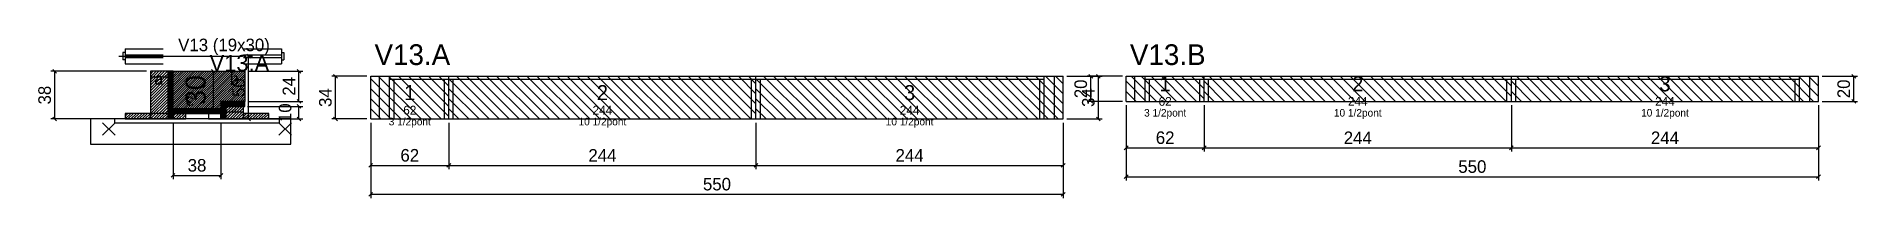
# Model space of a CAD drawing. Extents: x -69 to 1378, y -97 to 31.
import ezdxf
from ezdxf.enums import TextEntityAlignment as Align

# ---------------------------------------------------------------- set-up
doc = ezdxf.new("R2010")
doc.units = 0
for name, color, linetype in [('5', 5, 'Continuous'), ('barrote', 126, 'Continuous'), ('CONCRETO', 251, 'Continuous'), ('COTA', 241, 'Continuous'), ('Cota Seção (2x)', 241, 'Continuous'), ('detalhes', 7, 'Continuous'), ('Hachura', 251, 'Continuous'), ('Madeira', 126, 'Continuous'), ('NOMENCLATURA', 7, 'Continuous'), ('Painéis', 200, 'Continuous'), ('presilha', 224, 'Continuous'), ('Reaproveitamento', 30, 'Continuous'), ('SARR_2.2x7', 40, 'Continuous'), ('SARR_3.5x7', 81, 'Continuous'), ('SCO-___-LAJ', 224, 'Continuous'), ('TENSOR', 224, 'Continuous'), ('texto', 7, 'Continuous'), ('Texto Seção', 7, 'Continuous')]:
    doc.layers.add(name, color=color, linetype=linetype)
doc.dimstyles.new('PAINEL', dxfattribs={"dimtxt": 10, "dimasz": 3, "dimexe": 3, "dimexo": 3, "dimgap": 3, "dimtad": 1, "dimblk": 'OBLIQUE', "dimblk1": 'OBLIQUE', "dimcen": 2.5, "dimclrd": 4, "dimclre": 4, "dimclrt": 240, "dimazin": 3, "dimtfac": 1, "dimtmove": 0, "dimatfit": 3})
doc.dimstyles.new('SECAO2X', dxfattribs={"dimtxt": 16, "dimasz": 3, "dimexe": 3, "dimexo": 3, "dimgap": 3, "dimtad": 1, "dimblk": 'OBLIQUE', "dimblk1": 'OBLIQUE', "dimcen": 2.5, "dimclrd": 4, "dimclre": 4, "dimclrt": 240, "dimazin": 3, "dimtfac": 1, "dimtmove": 0, "dimatfit": 3})

# ---------------------------------------------------------------- blocks, each defined once
blk = doc.blocks.new('_OBLIQUE')
at = {"color": 0, "linetype": 'BYBLOCK'}
blk.add_line((-0.5, -0.5), (0.5, 0.5), dxfattribs=at)

msp = doc.modelspace()

# ---------------------------------------------------------------- hatches: boundary and pattern name
at = {"layer": 'COTA'}
h = msp.add_hatch(dxfattribs=at)
h.set_pattern_fill('ANSI31', scale=0.4)
h.paths.add_polyline_path([(40, -26), (40, 4), (97, 4), (97, -20), (78, -20), (78, -26)])
at = {"layer": 'Hachura'}
h = msp.add_hatch(dxfattribs=at)
h.set_pattern_fill('ANSI31', scale=0.5)
h.paths.add_polyline_path([(22, -34), (36, -34), (36, 4), (22, 4)])
h = msp.add_hatch(dxfattribs=at)
h.set_pattern_fill('ANSI31', scale=0.5)
h.paths.add_polyline_path([(22, -0.4), (36, -0.4), (36, 4), (22, 4)])
h = msp.add_hatch(dxfattribs=at)
h.set_pattern_fill('SOLID')
h.paths.add_polyline_path([(36, -34), (40, -34), (40, 4), (36, 4)])
h = msp.add_hatch(dxfattribs=at)
h.set_pattern_fill('SOLID')
h.paths.add_polyline_path([(40, -29.6), (78, -29.6), (78, -26), (40, -26)])
h = msp.add_hatch(dxfattribs=at)
h.set_pattern_fill('SOLID')
h.paths.add_polyline_path([(78, -24), (97, -24), (97, -20), (78, -20)])
h = msp.add_hatch(dxfattribs=at)
h.set_pattern_fill('SOLID')
h.paths.add_polyline_path([(78, -34), (82, -34), (82, -24), (78, -24)])
h = msp.add_hatch(dxfattribs=at)
h.set_pattern_fill('ANSI31', scale=0.5)
h.paths.add_polyline_path([(82, -34), (96, -34), (96, -24), (82, -24)])
h = msp.add_hatch(dxfattribs=at)
h.set_pattern_fill('ANSI31', scale=0.5)
h.paths.add_polyline_path([(82, -28.4), (96, -28.4), (96, -24), (82, -24)])
h = msp.add_hatch(dxfattribs=at)
h.set_pattern_fill('ANSI31', scale=0.5)
h.paths.add_polyline_path([(2, -34), (22, -34), (22, -29.6), (2, -29.6)])
h = msp.add_hatch(dxfattribs=at)
h.set_pattern_fill('ANSI31', scale=0.5)
h.paths.add_polyline_path([(40, -34), (50, -34), (50, -29.6), (40, -29.6)])
h = msp.add_hatch(dxfattribs=at)
h.set_pattern_fill('ANSI31', scale=0.5)
h.paths.add_polyline_path([(96, -34), (116, -34), (116, -29.6), (96, -29.6)])

# ---------------------------------------------------------------- linework, layer by layer
for p, q in [((0, 19), (0, 13)), ((2, 19), (0, 19)), ((2, 22), (32, 22)), ((2, 22), (2, 10)), ((2, 17), (32, 17)), ((2, 15), (32, 15)), ((96, 22), (126, 22)), ((96, 17), (126, 17)), ((96, 15), (126, 15)), ((126, 22), (126, 10)), ((126, 19), (128, 19)), ((128, 19), (128, 13)), ((2, 13), (0, 13)), ((2, 10), (32, 10)), ((96, 10), (126, 10)), ((126, 13), (128, 13))]:
    msp.add_line(p, q)
at = {"layer": 'barrote'}
msp.add_lwpolyline([(-25.5, -54), (133.5, -54), (133.5, -34), (-25.5, -34)], close=True, dxfattribs=at)
at = {"layer": 'CONCRETO'}
msp.add_lwpolyline([(40, -26), (40, 4), (97, 4), (97, -20), (78, -20), (78, -26)], close=True, dxfattribs=at)
at = {"layer": 'Madeira'}
for points in [[(22, -34), (36, -34), (36, 4), (22, 4)], [(22, -0.4), (36, -0.4), (36, 4), (22, 4)], [(82, -34), (96, -34), (96, -24), (82, -24)], [(82, -28.4), (96, -28.4), (96, -24), (82, -24)], [(2, -34), (22, -34), (22, -29.6), (2, -29.6)], [(22, -34), (36, -34), (36, -29.6), (22, -29.6)], [(40, -34), (50, -34), (50, -29.6), (40, -29.6)], [(68, -34), (78, -34), (78, -29.6), (68, -29.6)], [(96, -34), (116, -34), (116, -29.6), (96, -29.6)]]:
    msp.add_lwpolyline(points, close=True, dxfattribs=at)
at = {"layer": 'Painéis'}
for p, q in [((197, 0), (259, 0)), ((197, -34), (197, 0)), ((259, -34), (259, 0)), ((259, -34), (259, 0)), ((259, 0), (503, 0)), ((259, -34), (259, 0)), ((503, -34), (503, 0)), ((503, -34), (503, 0)), ((503, 0), (747, 0)), ((503, -34), (503, 0)), ((747, -34), (747, 0)), ((797, 0), (859, 0)), ((797, -20), (797, 0)), ((859, -20), (859, 0)), ((859, -20), (859, 0)), ((859, 0), (1103, 0)), ((859, -20), (859, 0)), ((1103, -20), (1103, 0)), ((1103, -20), (1103, 0)), ((1103, 0), (1347, 0)), ((1103, -20), (1103, 0)), ((1347, -20), (1347, 0)), ((797, -20), (859, -20)), ((859, -20), (1103, -20)), ((1103, -20), (1347, -20)), ((197, -34), (259, -34)), ((259, -34), (503, -34)), ((503, -34), (747, -34))]:
    msp.add_line(p, q, dxfattribs=at)
for points in [[(36, -34), (40, -34), (40, 4), (36, 4)], [(40, -29.6), (78, -29.6), (78, -26), (40, -26)], [(78, -24), (97, -24), (97, -20), (78, -20)], [(78, -34), (82, -34), (82, -24), (78, -24)]]:
    msp.add_lwpolyline(points, close=True, dxfattribs=at)
at = {"layer": 'presilha'}
for p, q in [((-16, -47), (-6, -37)), ((-16, -37), (-6, -47)), ((124, -47), (134, -37)), ((124, -37), (134, -47))]:
    msp.add_line(p, q, dxfattribs=at)
at = {"layer": 'Reaproveitamento', "color": 30}
for p, q in [((237, -34), (203, 0)), ((245, -34), (211, 0)), ((253, -34), (219, 0)), ((259, -32), (227, 0)), ((259, -24), (235, 0)), ((259, -16), (243, 0)), ((259, -8), (251, 0)), ((259, 0), (259, 0)), ((299, -34), (265, 0)), ((307, -34), (273, 0)), ((315, -34), (281, 0)), ((323, -34), (289, 0)), ((331, -34), (297, 0)), ((339, -34), (305, 0)), ((347, -34), (313, 0)), ((355, -34), (321, 0)), ((363, -34), (329, 0)), ((371, -34), (337, 0)), ((379, -34), (345, 0)), ((387, -34), (353, 0)), ((395, -34), (361, 0)), ((403, -34), (369, 0)), ((411, -34), (377, 0)), ((419, -34), (385, 0)), ((427, -34), (393, 0)), ((435, -34), (401, 0)), ((443, -34), (409, 0)), ((451, -34), (417, 0)), ((459, -34), (425, 0)), ((467, -34), (433, 0)), ((475, -34), (441, 0)), ((483, -34), (449, 0)), ((491, -34), (457, 0)), ((499, -34), (465, 0)), ((503, -30), (473, 0)), ((503, -22), (481, 0)), ((503, -14), (489, 0)), ((503, -6), (497, 0)), ((543, -34), (509, 0)), ((551, -34), (517, 0)), ((559, -34), (525, 0)), ((567, -34), (533, 0)), ((575, -34), (541, 0)), ((583, -34), (549, 0)), ((591, -34), (557, 0)), ((599, -34), (565, 0)), ((607, -34), (573, 0)), ((615, -34), (581, 0)), ((623, -34), (589, 0)), ((631, -34), (597, 0)), ((639, -34), (605, 0)), ((647, -34), (613, 0)), ((655, -34), (621, 0)), ((663, -34), (629, 0)), ((671, -34), (637, 0)), ((679, -34), (645, 0)), ((687, -34), (653, 0)), ((695, -34), (661, 0)), ((703, -34), (669, 0)), ((711, -34), (677, 0)), ((719, -34), (685, 0)), ((727, -34), (693, 0)), ((735, -34), (701, 0)), ((743, -34), (709, 0)), ((747, -30), (717, 0)), ((747, -22), (725, 0)), ((747, -14), (733, 0)), ((747, -6), (741, 0)), ((821, -20), (801, 0)), ((829, -20), (809, 0)), ((837, -20), (817, 0)), ((845, -20), (825, 0)), ((853, -20), (833, 0)), ((859, -18), (841, 0)), ((859, -10), (849, 0)), ((859, -2), (857, 0)), ((883, -20), (863, 0)), ((891, -20), (871, 0)), ((899, -20), (879, 0)), ((907, -20), (887, 0)), ((915, -20), (895, 0)), ((923, -20), (903, 0)), ((931, -20), (911, 0)), ((939, -20), (919, 0)), ((947, -20), (927, 0)), ((955, -20), (935, 0)), ((963, -20), (943, 0)), ((971, -20), (951, 0)), ((979, -20), (959, 0)), ((987, -20), (967, 0)), ((995, -20), (975, 0)), ((1003, -20), (983, 0)), ((1011, -20), (991, 0)), ((1019, -20), (999, 0)), ((1027, -20), (1007, 0)), ((1035, -20), (1015, 0)), ((1043, -20), (1023, 0)), ((1051, -20), (1031, 0)), ((1059, -20), (1039, 0)), ((1067, -20), (1047, 0)), ((1075, -20), (1055, 0)), ((1083, -20), (1063, 0)), ((1091, -20), (1071, 0)), ((1099, -20), (1079, 0)), ((1103, -16), (1087, 0)), ((1103, -8), (1095, 0)), ((1103, 0), (1103, 0)), ((1127, -20), (1107, 0)), ((1135, -20), (1115, 0)), ((1143, -20), (1123, 0)), ((1151, -20), (1131, 0)), ((1159, -20), (1139, 0)), ((1167, -20), (1147, 0)), ((1175, -20), (1155, 0)), ((1183, -20), (1163, 0)), ((1191, -20), (1171, 0)), ((1199, -20), (1179, 0)), ((1207, -20), (1187, 0)), ((1215, -20), (1195, 0)), ((1223, -20), (1203, 0)), ((1231, -20), (1211, 0)), ((1239, -20), (1219, 0)), ((1247, -20), (1227, 0)), ((1255, -20), (1235, 0)), ((1263, -20), (1243, 0)), ((1271, -20), (1251, 0)), ((1279, -20), (1259, 0)), ((1287, -20), (1267, 0)), ((1295, -20), (1275, 0)), ((1303, -20), (1283, 0)), ((1311, -20), (1291, 0)), ((1319, -20), (1299, 0)), ((1327, -20), (1307, 0)), ((1335, -20), (1315, 0)), ((1343, -20), (1323, 0)), ((1347, -16), (1331, 0)), ((1347, -8), (1339, 0)), ((1347, 0), (1347, 0)), ((229, -34), (197, -2)), ((221, -34), (197, -10)), ((291, -34), (259, -2)), ((283, -34), (259, -10)), ((535, -34), (503, -2)), ((527, -34), (503, -10)), ((813, -20), (797, -4)), ((805, -20), (797, -12)), ((875, -20), (859, -4)), ((867, -20), (859, -12)), ((1119, -20), (1103, -4)), ((1111, -20), (1103, -12)), ((213, -34), (197, -18)), ((205, -34), (197, -26)), ((275, -34), (259, -18)), ((267, -34), (259, -26)), ((519, -34), (503, -18)), ((511, -34), (503, -26)), ((797, -20), (797, -20)), ((859, -20), (859, -20)), ((1103, -20), (1103, -20)), ((197, -34), (197, -34)), ((259, -34), (259, -34)), ((503, -34), (503, -34))]:
    msp.add_line(p, q, dxfattribs=at)
at = {"layer": 'SARR_2.2x7'}
for p, q in [((204, -34), (204, 0)), ((740, -34), (740, 0)), ((804, -20), (804, 0)), ((1340, -20), (1340, 0)), ((212, -2.2), (259, -2.2)), ((259, -2.2), (503, -2.2)), ((503, -2.2), (732, -2.2)), ((812, -2.2), (859, -2.2)), ((859, -2.2), (1103, -2.2)), ((1103, -2.2), (1332, -2.2))]:
    msp.add_line(p, q, dxfattribs=at)
at = {"layer": 'SARR_3.5x7'}
for p, q in [((212, -34), (212, 0)), ((259, -34), (259, 0)), ((259, -34), (259, 0)), ((503, -34), (503, 0)), ((503, -34), (503, 0)), ((732, -34), (732, 0)), ((812, -20), (812, 0)), ((859, -20), (859, 0)), ((859, -20), (859, 0)), ((1103, -20), (1103, 0)), ((1103, -20), (1103, 0)), ((1332, -20), (1332, 0)), ((215.5, -34), (215.5, -2.2)), ((255.5, -34), (255.5, -2.2)), ((262.5, -34), (262.5, -2.2)), ((499.5, -34), (499.5, -2.2)), ((506.5, -34), (506.5, -2.2)), ((728.5, -34), (728.5, -2.2)), ((815.5, -20), (815.5, -2.2)), ((855.5, -20), (855.5, -2.2)), ((862.5, -20), (862.5, -2.2)), ((1099.5, -20), (1099.5, -2.2)), ((1106.5, -20), (1106.5, -2.2)), ((1328.5, -20), (1328.5, -2.2)), ((812, -20), (815.5, -20)), ((855.5, -20), (859, -20)), ((859, -20), (862.5, -20)), ((1099.5, -20), (1103, -20)), ((1103, -20), (1106.5, -20)), ((1328.5, -20), (1332, -20)), ((212, -34), (215.5, -34)), ((255.5, -34), (259, -34)), ((259, -34), (262.5, -34)), ((499.5, -34), (503, -34)), ((503, -34), (506.5, -34)), ((728.5, -34), (732, -34))]:
    msp.add_line(p, q, dxfattribs=at)
at = {"layer": 'SCO-___-LAJ'}
msp.add_lwpolyline([(-6.5, -37.2), (124.5, -37.2), (124.5, -34), (-6.5, -34)], close=True, dxfattribs=at)
at = {"layer": 'TENSOR'}
msp.add_line((-3, 16), (95, 16), dxfattribs=at)

# ---------------------------------------------------------------- texts
at = {"layer": '5'}
for s, height, p in [('1', 12, (828, -6)), ('2', 12, (981, -6)), ('3', 12, (1225, -6)), ('1', 12, (228, -13)), ('2', 12, (381, -13)), ('3', 12, (625, -13)), ('62', 7, (228, -27)), ('244', 7, (381, -27)), ('244', 7, (625, -27)), ('62', 7, (828, -20)), ('244', 7, (981, -20)), ('244', 7, (1225, -20))]:
    msp.add_text(s, height=height, dxfattribs=at).set_placement(p, align=Align.MIDDLE_CENTER)
at = {"layer": 'detalhes'}
for s, p in [('a', (25, -6.7)), ('b', (85, -6.7)), ('c', (50, -23.5))]:
    msp.add_text(s, height=9.6, dxfattribs=at).set_placement(p)
at = {"layer": 'NOMENCLATURA'}
for s, p in [('V13.A', (200, 9)), ('V13.B', (800, 9))]:
    msp.add_text(s, height=16.5, dxfattribs=at).set_placement(p)
at = {"layer": 'texto', "char_height": 6, "attachment_point": 5}
for s, insert in [('3 1/2pont', (828, -30)), ('10 1/2pont', (981, -30)), ('10 1/2pont', (1225, -30)), ('3 1/2pont', (228, -37)), ('10 1/2pont', (381, -37)), ('10 1/2pont', (625, -37))]:
    msp.add_mtext(s, dxfattribs=dict(at, insert=insert))
at = {"layer": 'Texto Seção'}
for s, height, p in [('V13 (19x30)', 10, (44, 20)), ('V13.A', 13, (69, 4))]:
    msp.add_text(s, height=height, dxfattribs=at).set_placement(p)

# ---------------------------------------------------------------- dimensions: what is measured, and where the dimension line sits
at = {"layer": 'COTA'}
for base, p1, p2 in [((100, -34), (96, -34), (96, 16)), ((-54, -34), (2, -34), (22, 4)), ((140, -20), (97, -20), (97, 4)), ((169, -34), (197, -34), (197, 0)), ((775, -34), (747, -34), (747, 0)), ((769, -20), (797, -20), (797, 0)), ((1375, -20), (1347, -20), (1347, 0)), ((140, -34), (96, -34), (96, -24))]:
    msp.add_linear_dim(base=base, p1=p1, p2=p2, angle=90, dimstyle='PAINEL', dxfattribs=at).render()
for base, p1, p2 in [((797, -57), (797, -20), (859, -20)), ((797, -80), (797, -20), (1347, -20)), ((859, -57), (859, -20), (1103, -20)), ((1103, -57), (1103, -20), (1347, -20)), ((40, -79), (40, -34), (78, -34)), ((197, -71), (197, -34), (259, -34)), ((197, -94), (197, -34), (747, -34)), ((259, -71), (259, -34), (503, -34)), ((503, -71), (503, -34), (747, -34))]:
    msp.add_linear_dim(base=base, p1=p1, p2=p2, dimstyle='PAINEL', dxfattribs=at).render()
at = {"layer": 'Cota Seção (2x)'}
msp.add_linear_dim(base=(72, -26), p1=(40, -26), p2=(40, 4), angle=90, dimstyle='SECAO2X', dxfattribs=at).render()

doc.saveas('drawing.dxf')
